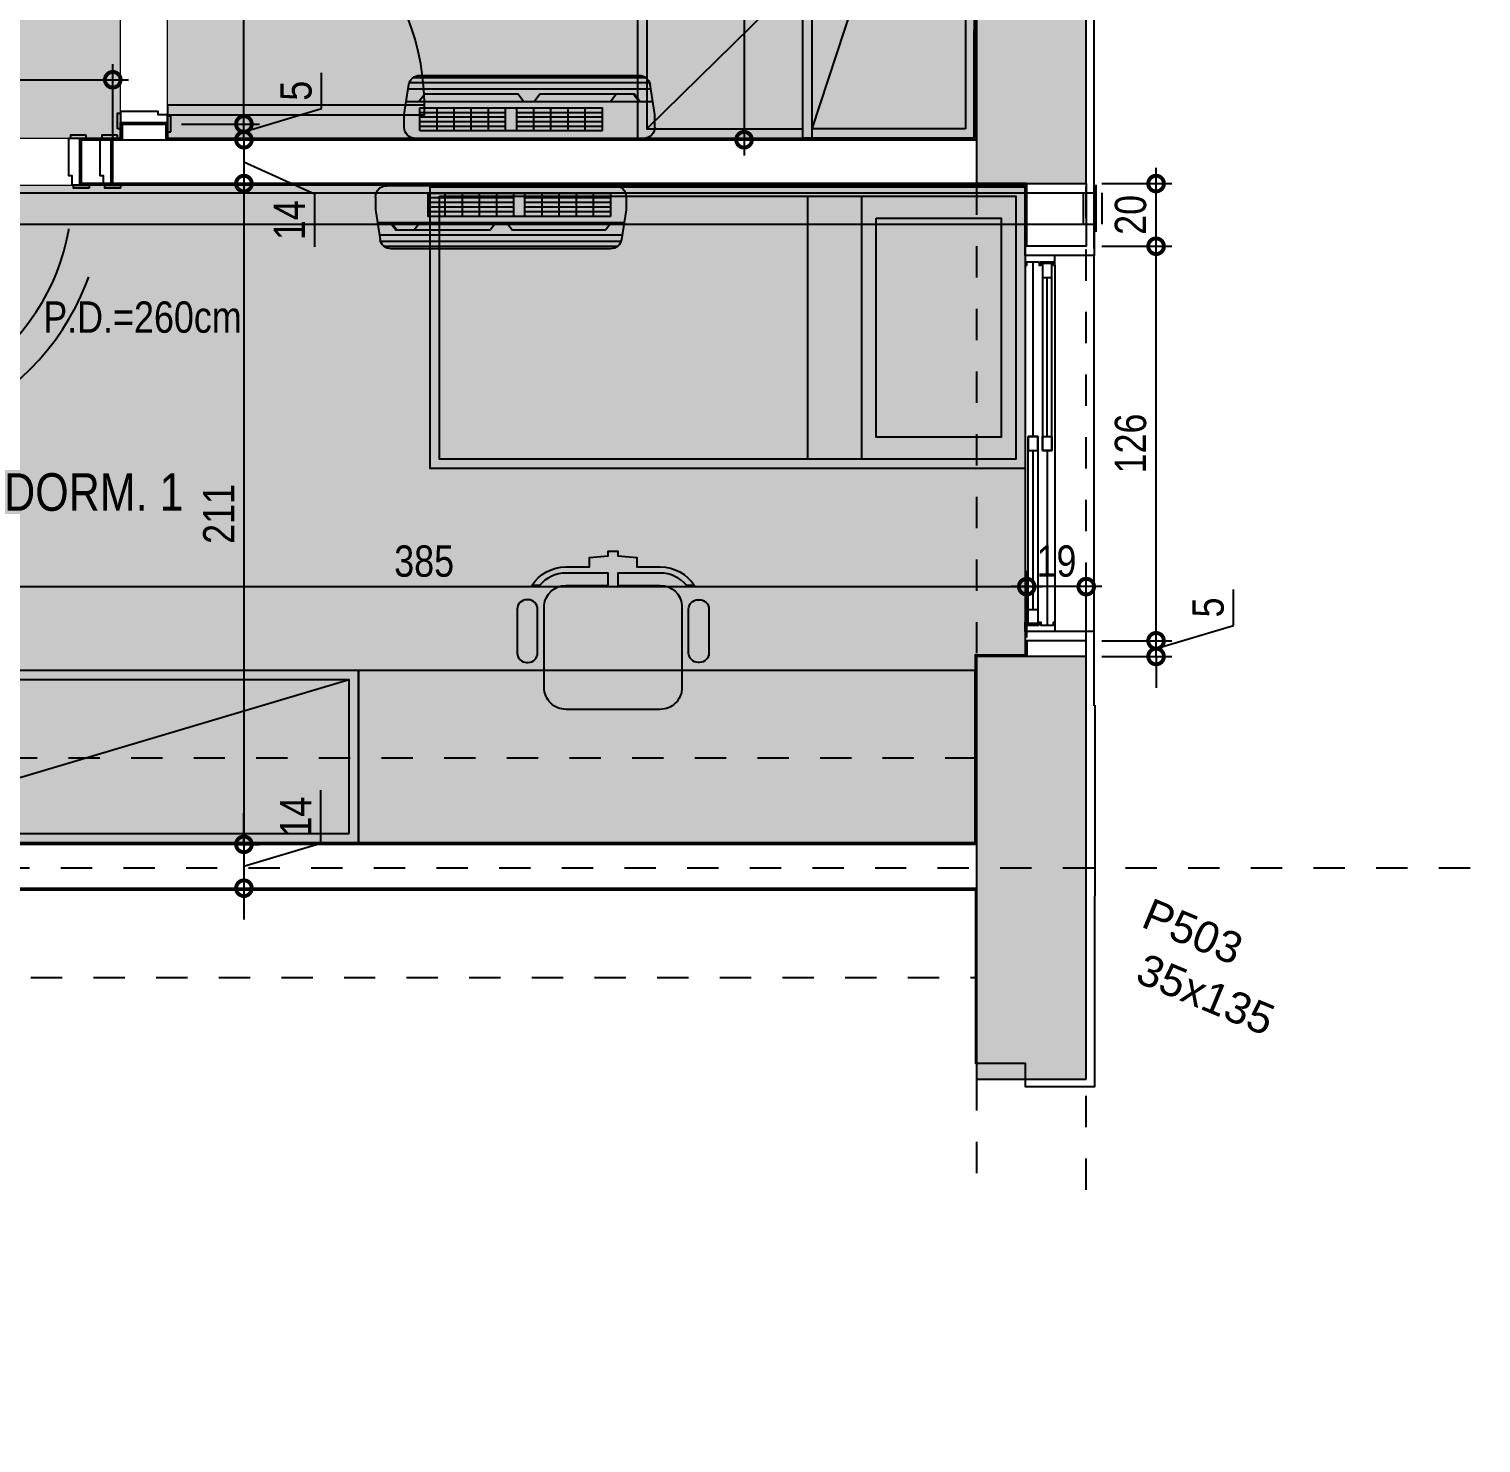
# Model space of a CAD drawing. Header units: metres. Extents: x -41 to 570, y -54 to 184.
# Drawn here: x 18.004 to 22.64, y 44.958 to 49.474 of the extents above; entities that cross this region are included whole.
import ezdxf
from ezdxf.enums import TextEntityAlignment as Align
from ezdxf.xclip import XClip

# ---------------------------------------------------------------- set-up
doc = ezdxf.new("R2010")
doc.units = ezdxf.units.M
doc.header["$XCLIPFRAME"] = 0
for name, pattern in [('DASHEDX2', [1.5, 1, -0.5]), ('ESTILO_TQS_0004', [1.12, 0.5, -0.2, 0.01, -0.2, 0.01, -0.2]), ('PUC$0$DASHEDX2', [1.5, 1, -0.5]), ('PUC$0$HIDDEN2', [0.1875, 0.125, -0.0625])]:
    doc.linetypes.add(name, pattern=pattern)
for name, color, linetype in [('1', 232, 'DASHEDX2'), ('12', 232, 'Continuous'), ('205', 232, 'ESTILO_TQS_0004'), ('4', 2, 'Continuous'), ('9', 232, 'Continuous'), ('ARQ-DIM', 2, 'Continuous'), ('ARQ-TXT', 2, 'Continuous'), ('PUC$0$ARQ-ALV ACAB', 4, 'Continuous'), ('PUC$0$ARQ-ALV OSSO', 5, 'Continuous'), ('PUC$0$ARQ-AUX', 7, 'Continuous'), ('PUC$0$ARQ-AUX1 @ 1', 1, 'Continuous'), ('PUC$0$ARQ-CAX @ 1', 1, 'Continuous'), ('PUC$0$ARQ-ENCH', 1, 'Continuous'), ('PUC$0$ARQ-MOB', 7, 'Continuous'), ('PUC$0$ARQ-PRJ', 7, 'PUC$0$DASHEDX2'), ('PUC$0$MAUROAMARELO', 162, 'Continuous')]:
    doc.layers.add(name, color=color, linetype=linetype)
doc.layers.add('PUC$0$ARQ-FORRO', color=9, linetype='Continuous', lineweight=5)
doc.styles.add('Adesa', font='ARIALN.TTF')
doc.styles.get("Standard").update_dxf_attribs({"font": 'arial.ttf'})
doc.dimstyles.new('ADESA 1-0050', dxfattribs={"dimtxt": 0.1, "dimasz": 0.1, "dimexe": 0.05, "dimexo": 0.05, "dimgap": 0.03, "dimtad": 1, "dimdec": 1, "dimlfac": 100, "dimzin": 12, "dimtxsty": 'Adesa', "dimblk": 'DOTSMALL', "dimcen": 1, "dimdle": 0.05, "dimclrd": 1, "dimclre": 1, "dimclrt": 256, "dimazin": 3, "dimtm": 1e-09, "dimtfac": 1, "dimtdec": 1, "dimtmove": 1, "dimatfit": 0, "dimldrblk": 'DOTSMALL', "dimfxl": 0.8, "dimtvp": 2, "dimtolj": 1, "dimtzin": 0, "dimarcsym": 0})

# ---------------------------------------------------------------- blocks, each defined once
blk = doc.blocks.new('*U3395')
for points in [[(0, 0), (0, 0.72), (-0.03, 0.72), (-0.03, 0)], [(-0.775, 0.01), (-0.725, 0.01), (-0.725, 0), (-0.775, 0)], [(0.055, 0.01), (0.005, 0.01), (0.005, 0), (0.055, 0)], [(-0.765, -0.16), (-0.715, -0.16), (-0.715, -0.15), (-0.765, -0.15)], [(0.045, -0.16), (-0.005, -0.16), (-0.005, -0.15), (0.045, -0.15)]]:
    blk.add_lwpolyline(points, close=True)
for points in [[(-0.76, 0), (-0.72, 0), (-0.72, -0.03), (-0.71, -0.03), (-0.71, -0.15), (-0.745, -0.15), (-0.745, 0)], [(0.04, 0), (0, 0), (0, -0.03), (-0.01, -0.03), (-0.01, -0.15), (0.025, -0.15), (0.025, 0)]]:
    blk.add_lwpolyline(points)
at = {"layer": 'PUC$0$ARQ-PRJ'}
blk.add_arc((-0.0208, 0.0208), 0.6995, 88.2986, 181.7014, dxfattribs=at)
blk = doc.blocks.new('*U3380')
at = {"color": 0, "linetype": 'ByBlock', "ltscale": 0.5}
for points in [[(0.02, -0.045), (0.03, -0.045), (0.03, -0.05), (0.02, -0.05), (0.02, -0.09), (0.03, -0.09), (0.03, -0.095), (0.02, -0.095), (0.02, -0.09), (0.03, -0.09), (0.03, -0.095), (0, -0.095), (0, 0), (0.03, 0), (0.03, -0.005), (0.02, -0.005), (0.02, -0.045)], [(0.025, -0.01), (0.07, -0.01), (0.07, -0.04), (0.025, -0.04)], [(0.6225, -0.01), (0.5775, -0.01), (0.5775, -0.04), (0.6225, -0.04)], [(1.18, -0.045), (1.17, -0.045), (1.17, -0.05), (1.18, -0.05), (1.18, -0.09), (1.17, -0.09), (1.17, -0.095), (1.18, -0.095), (1.18, -0.09), (1.17, -0.09), (1.17, -0.095), (1.2, -0.095), (1.2, 0), (1.17, 0), (1.17, -0.005), (1.18, -0.005), (1.18, -0.045)], [(0.5775, -0.055), (0.6225, -0.055), (0.6225, -0.085), (0.5775, -0.085)], [(1.175, -0.055), (1.13, -0.055), (1.13, -0.085), (1.175, -0.085)]]:
    blk.add_lwpolyline(points, close=True, dxfattribs=at)
at = {"color": 8, "linetype": 'ByBlock', "ltscale": 0.5}
for points in [[(1.17, 0), (0.03, 0)], [(0.6225, -0.025), (1.18, -0.025)], [(0.5775, -0.07), (0.02, -0.07)], [(1.17, -0.095), (0.03, -0.095)]]:
    blk.add_lwpolyline(points, dxfattribs=at)
at = {"color": 7, "linetype": 'ByBlock', "ltscale": 0.5}
for points in [[(0.6225, -0.01), (0.6225, -0.04), (0.025, -0.04), (0.025, -0.01)], [(0.5775, -0.055), (0.5775, -0.085), (1.175, -0.085), (1.175, -0.055)]]:
    blk.add_lwpolyline(points, close=True, dxfattribs=at)
for points in [[(0.07, -0.025), (0.5775, -0.025)], [(0.6225, -0.07), (1.13, -0.07)]]:
    blk.add_lwpolyline(points, dxfattribs=at)
blk = doc.blocks.new('PUC$0$pl apto tipo 1 puc')
at = {"layer": 'PUC$0$ARQ-ALV ACAB', "elevation": 0}
for points in [[(-36.7482, -1.2276), (-36.7482, 2.7942), (-36.7482, 2.7942), (-36.7482, 3.0243), (-36.3482, 3.0243), (-36.3482, 2.7549), (-35.9417, 2.7549), (-35.9417, 2.585), (-36.3682, 2.585)], [(-36.3682, -0.875), (-36.3682, 2.585)], [(-36.7483, -1.17), (-36.7482, -1.25), (-36.5282, -1.25), (-36.5284, -1.02)], [(-36.7482, -2.688), (-36.7482, -2.45), (-36.5282, -2.45), (-36.5282, -2.5254), (-36.3682, -2.5246), (-36.3683, -3.125)], [(-36.3683, -3.125), (-32.6898, -3.125)]]:
    blk.add_lwpolyline(points, dxfattribs=at)
at = {"layer": 'PUC$0$ARQ-ALV ACAB'}
for points in [[(-33.5099, -1.025), (-33.5099, -0.875), (-33.6399, -0.875), (-33.6399, -0.8248), (-33.7899, -0.8248), (-33.7899, -0.875), (-36.3682, -0.875)], [(-36.5284, -1.025), (-33.9699, -1.025), (-33.9699, -1.025), (-33.5099, -1.025)], [(-31.1733, -3.275), (-36.3732, -3.275)]]:
    blk.add_lwpolyline(points, dxfattribs=at)
at = {"layer": 'PUC$0$ARQ-ALV OSSO'}
for points in [[(-33.5149, -1.02), (-33.5149, -0.88), (-33.6449, -0.88), (-33.6449, -0.8298), (-33.7849, -0.8298), (-33.7849, -0.88), (-36.3748, -0.88)], [(-36.5313, -1.02), (-33.9699, -1.02), (-33.5149, -1.02)], [(-31.1733, -3.27), (-36.3732, -3.27)]]:
    blk.add_lwpolyline(points, dxfattribs=at)
at = {"layer": 'PUC$0$ARQ-ALV OSSO', "elevation": 0}
for points in [[(-36.7232, -1.02), (-36.7232, -1.22), (-36.5332, -1.22), (-36.5333, -1.02)], [(-36.7232, -2.53), (-36.7232, -2.48), (-36.5332, -2.48), (-36.5332, -2.53)], [(-36.3732, -3.13), (-31.1733, -3.13)]]:
    blk.add_lwpolyline(points, dxfattribs=at)
at = {"layer": 'PUC$0$ARQ-AUX', "elevation": 0}
blk.add_lwpolyline([(-36.7482, -2.45), (-36.7482, -1.25)], dxfattribs=at)
at = {"layer": 'PUC$0$ARQ-AUX1 @ 1', "xscale": -1, "rotation": 270}
blk.add_blockref('*U3380', (-36.5282, -2.45, 0), dxfattribs=at)
at = {"layer": 'PUC$0$ARQ-CAX @ 1', "xscale": -1, "rotation": 180}
blk.add_blockref('*U3395', (-32.7649, -1.025, 0), dxfattribs=at)
blk = doc.blocks.new('*U3390')
for points in [[(0, 0), (0, 0.82), (-0.03, 0.82), (-0.03, 0)], [(-0.875, 0.01), (-0.825, 0.01), (-0.825, 0), (-0.875, 0)], [(0.055, 0.01), (0.005, 0.01), (0.005, 0), (0.055, 0)], [(-0.865, -0.16), (-0.815, -0.16), (-0.815, -0.15), (-0.865, -0.15)], [(0.045, -0.16), (-0.005, -0.16), (-0.005, -0.15), (0.045, -0.15)]]:
    blk.add_lwpolyline(points, close=True)
for points in [[(-0.86, 0), (-0.82, 0), (-0.82, -0.03), (-0.81, -0.03), (-0.81, -0.15), (-0.845, -0.15), (-0.845, 0)], [(0.04, 0), (0, 0), (0, -0.03), (-0.01, -0.03), (-0.01, -0.15), (0.025, -0.15), (0.025, 0)]]:
    blk.add_lwpolyline(points)
at = {"layer": 'PUC$0$ARQ-PRJ'}
blk.add_arc((-0.0237, 0.0237), 0.7967, 88.2986, 181.7014, dxfattribs=at)
blk = doc.blocks.new('*U3392')
for points in [[(-0.045, 0.01), (0.005, 0.01), (0.005, 0), (-0.045, 0)], [(0.865, 0.01), (0.815, 0.01), (0.815, 0), (0.865, 0)], [(-0.055, -0.16), (-0.005, -0.16), (-0.005, -0.15), (-0.055, -0.15)], [(0, -0.15), (0, -0.97), (0.03, -0.97), (0.03, -0.15)], [(0.875, -0.16), (0.825, -0.16), (0.825, -0.15), (0.875, -0.15)]]:
    blk.add_lwpolyline(points, close=True)
for points in [[(-0.04, -0.15), (0, -0.15), (0, -0.12), (0.01, -0.12), (0.01, 0), (-0.025, 0), (-0.025, -0.15)], [(0.86, -0.15), (0.82, -0.15), (0.82, -0.12), (0.81, -0.12), (0.81, 0), (0.845, 0), (0.845, -0.15)]]:
    blk.add_lwpolyline(points)
at = {"layer": 'PUC$0$ARQ-PRJ'}
blk.add_arc((0.0237, -0.1737), 0.7967, 268.2986, 1.7014, dxfattribs=at)
blk = doc.blocks.new('*U3411')
at = {"flags": 128}
for points in [[(1.71, 0), (1.71, 0.55), (0, 0.55), (0, 0)], [(1.68, 0.03), (1.68, 0.52), (0.03, 0.52), (0.03, 0.03)]]:
    blk.add_lwpolyline(points, close=True, dxfattribs=at)
blk.add_lwpolyline([(1.68, 0.52), (0.03, 0.03)], dxfattribs=at)
blk = doc.blocks.new('*U3448')
at = {"flags": 128}
for points in [[(1.55, 0), (1.55, 0.55), (0, 0.55), (0, 0)], [(1.52, 0.03), (1.52, 0.52), (0.03, 0.52), (0.03, 0.03)]]:
    blk.add_lwpolyline(points, close=True, dxfattribs=at)
blk.add_lwpolyline([(1.52, 0.52), (0.03, 0.03)], dxfattribs=at)
blk = doc.blocks.new('PUC$0$CAMA-SOLTEIRO')
at = {"flags": 128}
for points in [[(1.9, 0), (0, 0), (0, 0.9), (1.9, 0.9)], [(1.87, 0.03), (0.03, 0.03), (0.03, 0.87), (1.87, 0.87)], [(0.6938, 0.03), (0.5224, 0.03), (0.5224, 0.87), (0.6938, 0.87)], [(0.4762, 0.1), (0.0762, 0.1), (0.0762, 0.8), (0.4762, 0.8)]]:
    blk.add_lwpolyline(points, close=True, dxfattribs=at)
blk = doc.blocks.new('PUC$0$arq-cadeira giro')
at = {"linetype": 'Continuous'}
blk.add_lwpolyline([(-0.25, -0.3062), (-0.18, -0.3062, 0.414214), (-0.15, -0.2762), (-0.15, -0.2712, 0.414214), (-0.18, -0.2412), (-0.25, -0.2412), (-0.32, -0.2412, 0.414214), (-0.35, -0.2712), (-0.35, -0.2762, 0.414214), (-0.32, -0.3062)], format="xyb", close=True, dxfattribs=at)
at = {"layer": 'PUC$0$ARQ-MOB', "linetype": 'Continuous'}
for points in [[(-0.25, 0.3062), (-0.18, 0.3062, -0.414214), (-0.15, 0.2762), (-0.15, 0.2712, -0.414214), (-0.18, 0.2412), (-0.25, 0.2412), (-0.32, 0.2412, -0.414214), (-0.35, 0.2712), (-0.35, 0.2762, -0.414214), (-0.32, 0.3062)], [(-0.25, -0.3062), (-0.18, -0.3062, 0.414214), (-0.15, -0.2762), (-0.15, -0.2712, 0.414214), (-0.18, -0.2412), (-0.25, -0.2412), (-0.32, -0.2412, 0.414214), (-0.35, -0.2712), (-0.35, -0.2762, 0.414214), (-0.32, -0.3062)]]:
    blk.add_lwpolyline(points, format="xyb", close=True, dxfattribs=at)
at = {"layer": 'PUC$0$ARQ-MOB'}
blk.add_lwpolyline([(-0.5052, 0), (-0.5052, 0.0154), (-0.4902, 0.0154), (-0.4852, 0.0754), (-0.4552, 0.0754), (-0.4552, 0.1504, -0.255924), (-0.3952, 0.2599), (-0.3952, 0.2352, 0.223888), (-0.4352, 0.1504), (-0.4352, 0.0154), (-0.3952, 0.0154), (-0.3952, 0.1504, -0.39825), (-0.3325, 0.22), (-0.07, 0.22, -0.414214), (0, 0.15), (0, 0), (0, -0.15, -0.414214), (-0.07, -0.22), (-0.3325, -0.22, -0.39825), (-0.3952, -0.1504), (-0.3952, -0.0154), (-0.4352, -0.0154), (-0.4352, -0.1504, 0.223888), (-0.3952, -0.2352), (-0.3952, -0.2599, -0.255924), (-0.4552, -0.1504), (-0.4552, -0.0754), (-0.4852, -0.0754), (-0.4902, -0.0154), (-0.5052, -0.0154)], format="xyb", close=True, dxfattribs=at)
blk = doc.blocks.new('*U3451')
at = {"flags": 128}
for points in [[(0.5583, 0), (0.5583, 0.55), (0, 0.55), (0, 0)], [(0.5283, 0.03), (0.5283, 0.52), (0.03, 0.52), (0.03, 0.03)]]:
    blk.add_lwpolyline(points, close=True, dxfattribs=at)
blk.add_lwpolyline([(0.5283, 0.52), (0.03, 0.03)], dxfattribs=at)
blk = doc.blocks.new('PUC$0$layout pcd puc 1')
at = {"layer": 'PUC$0$ARQ-MOB'}
blk.add_lwpolyline([(1.9684, 5.7), (0, 5.7), (0, 5.15), (1.9684, 5.15)], close=True, dxfattribs=at)
at = {"layer": 'PUC$0$ARQ-MOB', "rotation": 180}
for name, p in [('*U3411', (3.6784, 5.7, 0)), ('*U3451', (1.0784, 3.45, 0))]:
    blk.add_blockref(name, p, dxfattribs=at)
at = {"layer": 'PUC$0$ARQ-MOB', "ltscale": 0.5, "rotation": 90}
blk.add_blockref('PUC$0$arq-cadeira giro', (1.1558, 5.2739), dxfattribs=at)
at = {"layer": 'PUC$0$ARQ-MOB', "zscale": 39.37007874015748}
blk.add_blockref('PUC$0$CAMA-SOLTEIRO', (-0.1599, 3.605), dxfattribs=at)
at = {"layer": 'PUC$0$ARQ-MOB', "xscale": -1, "rotation": 270}
blk.add_blockref('*U3448', (0.0001, 1.9), dxfattribs=at)
blk = doc.blocks.new('PUC$0$pl forro pcd 1')
at = {"layer": 'PUC$0$ARQ-FORRO'}
h = blk.add_hatch(color=256, dxfattribs=at)
h.dxf.hatch_style = 1
h.paths.add_polyline_path([(5.5499, 2.6849), (5.5499, 1.825), (5.4961, 1.825), (5.4961, 0), (2.7283, 0), (2.7283, -0.953), (5.4961, -0.953), (5.4961, -2.1008), (8.6061, -2.1008), (8.6061, -0.1978), (8.7561, -0.1978), (8.7561, -1.165), (10.5799, -1.165), (10.5799, 1.43), (9.6886, 1.43), (9.6886, 2.685)])
h = blk.add_hatch(color=256, dxfattribs=at)
h.dxf.hatch_style = 1
h.paths.add_polyline_path([(-0.1602, 0.15), (-0.1601, 1.6504), (0, 1.6495), (0, 2.25), (3.6783, 2.25), (3.6784, 0.15)])
h = blk.add_hatch(color=256, dxfattribs=at)
h.dxf.hatch_style = 1
h.paths.add_polyline_path([(0.0049, -0.0016), (2.5783, 0), (2.5783, -1.103), (3.4261, -1.103), (3.4287, -3.4595), (-0.0001, -3.46)])
blk.add_lwpolyline([(5.5499, 2.6849), (5.5499, 1.825), (5.4961, 1.825), (5.4961, 0), (2.7283, 0), (2.7283, -0.953), (5.4961, -0.953), (5.4961, -2.1008), (8.6061, -2.1008), (8.6061, -0.1978), (8.7561, -0.1978), (8.7561, -1.165), (10.5799, -1.165), (10.5799, 1.43), (9.6886, 1.43), (9.6886, 2.685)], close=True, dxfattribs=at)
at = {"layer": 'PUC$0$ARQ-FORRO', "elevation": 0}
for points in [[(-0.1602, 0.15), (-0.1601, 1.6504), (0, 1.6495), (0, 2.25), (3.6783, 2.25), (3.6784, 0.15)], [(0.0049, -0.0016), (2.5783, 0), (2.5783, -1.103), (3.4261, -1.103), (3.4287, -3.4595), (-0.0001, -3.46)]]:
    blk.add_lwpolyline(points, close=True, dxfattribs=at)
blk = doc.blocks.new('PUC$0$Q1')
at = {"layer": 'PUC$0$MAUROAMARELO'}
for p, q in [((240.9168, -387.1027), (240.1738, -387.1027)), ((240.8957, -387.0957), (240.1949, -387.0957)), ((240.1453, -387.22), (240.16, -387.125)), ((240.9328, -387.1387), (240.1577, -387.1387)), ((240.9288, -387.1183), (240.1619, -387.1183)), ((240.1927, -387.1785), (240.2109, -387.1547)), ((240.1959, -387.1785), (240.2142, -387.1547)), ((240.2684, -387.1547), (240.2109, -387.1547)), ((240.5115, -387.1547), (240.2142, -387.1547)), ((240.2867, -387.1785), (240.2684, -387.1547)), ((240.5298, -387.1785), (240.5115, -387.1547)), ((240.5641, -387.1785), (240.5823, -387.1547)), ((240.8797, -387.1547), (240.5823, -387.1547)), ((240.898, -387.1785), (240.8797, -387.1547)), ((240.9453, -387.22), (240.9307, -387.125)), ((240.9389, -387.1785), (240.151, -387.1785)), ((240.3122, -387.2718), (240.3122, -387.1987)), ((240.6214, -387.1987), (240.3122, -387.1987)), ((240.3669, -387.2718), (240.3669, -387.1987)), ((240.4217, -387.2718), (240.4217, -387.1987)), ((240.4764, -387.2718), (240.4764, -387.1987)), ((240.5311, -387.2718), (240.5311, -387.1987)), ((240.5859, -387.2718), (240.5859, -387.1987)), ((240.6214, -387.2718), (240.6214, -387.1987)), ((240.895, -387.1987), (240.6214, -387.1987)), ((240.6761, -387.2718), (240.6761, -387.1987)), ((240.7308, -387.2718), (240.7308, -387.1987)), ((240.7856, -387.2718), (240.7856, -387.1987)), ((240.8403, -387.2718), (240.8403, -387.1987)), ((240.895, -387.2718), (240.895, -387.1987)), ((240.1453, -387.2614), (240.1453, -387.22)), ((240.4202, -387.2135), (240.3122, -387.2135)), ((240.4202, -387.2283), (240.3122, -387.2283)), ((240.4202, -387.2431), (240.3122, -387.2431)), ((240.4833, -387.2135), (240.4202, -387.2135)), ((240.4833, -387.2283), (240.4202, -387.2283)), ((240.4833, -387.2431), (240.4202, -387.2431)), ((240.5464, -387.2135), (240.4833, -387.2135)), ((240.5464, -387.2283), (240.4833, -387.2283)), ((240.5464, -387.2431), (240.4833, -387.2431)), ((240.5859, -387.2135), (240.5464, -387.2135)), ((240.5859, -387.2283), (240.5464, -387.2283)), ((240.5859, -387.2431), (240.5464, -387.2431)), ((240.7294, -387.2135), (240.6214, -387.2135)), ((240.7294, -387.2283), (240.6214, -387.2283)), ((240.7294, -387.2431), (240.6214, -387.2431)), ((240.7925, -387.2135), (240.7294, -387.2135)), ((240.7925, -387.2283), (240.7294, -387.2283)), ((240.7925, -387.2431), (240.7294, -387.2431)), ((240.8556, -387.2135), (240.7925, -387.2135)), ((240.8556, -387.2283), (240.7925, -387.2283)), ((240.8556, -387.2431), (240.7925, -387.2431)), ((240.895, -387.2135), (240.8556, -387.2135)), ((240.895, -387.2283), (240.8556, -387.2283)), ((240.895, -387.2431), (240.8556, -387.2431)), ((240.9453, -387.2614), (240.9453, -387.22)), ((240.9098, -387.2969), (240.1808, -387.2969)), ((240.4202, -387.2578), (240.3122, -387.2578)), ((240.6214, -387.2718), (240.3122, -387.2718)), ((240.4833, -387.2578), (240.4202, -387.2578)), ((240.5464, -387.2578), (240.4833, -387.2578)), ((240.5859, -387.2578), (240.5464, -387.2578)), ((240.7294, -387.2578), (240.6214, -387.2578)), ((240.895, -387.2718), (240.6214, -387.2718)), ((240.7925, -387.2578), (240.7294, -387.2578)), ((240.8556, -387.2578), (240.7925, -387.2578)), ((240.895, -387.2578), (240.8556, -387.2578))]:
    blk.add_line(p, q, dxfattribs=at)
for centre, start, end in [((240.1949, -387.1312), 90, 170), ((240.8957, -387.1312), 10, 90), ((240.1808, -387.2614), 180, 270), ((240.9098, -387.2614), 270, 0)]:
    blk.add_arc(centre, 0.0355, start, end, dxfattribs=at)
blk = doc.blocks.new('PUC$0$A$C2e7cd6c0')
at = {"layer": 'PUC$0$MAUROAMARELO', "xscale": -1}
blk.add_blockref('PUC$0$Q1', (231.4646, 391.1828, 0), dxfattribs=at)
at = {"layer": 'PUC$0$MAUROAMARELO', "xscale": -1, "rotation": 180}
blk.add_blockref('PUC$0$Q1', (-249.7173, -383.5618, 0), dxfattribs=at)
blk = doc.blocks.new('PUC$0$E3')
for p, q in [((302.2155, -376.0693), (302.3155, -376.0693)), ((302.3155, -376.1693), (302.3155, -376.0693)), ((302.2155, -376.1693), (302.3155, -376.1693))]:
    blk.add_line(p, q)
at = {"linetype": 'PUC$0$HIDDEN2', "ltscale": 0.1}
blk.add_circle((302.2598, -376.075), 0.00202, dxfattribs=at)
for radius, start, end in [(0.0718, 44.1572, 315.8498), (0.05, 90, 270)]:
    blk.add_arc((302.2155, -376.1193), radius, start, end)
blk.add_arc((302.2155, -376.1193), 0.05, 270, 90, dxfattribs=at)
at = {"linetype": 'PUC$0$HIDDEN2', "ltscale": 0.2}
blk.add_arc((302.2155, -376.1193), 0.0718, 315.8498, 44.1572, dxfattribs=at)
blk = doc.blocks.new('PUC$0$E2')
at = {"layer": 'PUC$0$ARQ-PRJ'}
for p, q in [((305.3871, -368.5577), (305.5371, -368.5577)), ((305.4121, -368.5377), (305.5121, -368.5377)), ((305.4121, -368.5977), (305.4121, -368.5577)), ((305.5121, -368.5977), (305.5121, -368.5577)), ((305.4121, -368.5977), (305.5121, -368.5977))]:
    blk.add_line(p, q, dxfattribs=at)
blk = doc.blocks.new('PUC$0$A$Cf3fdf5a0')
at = {"layer": 'PUC$0$ARQ-PRJ', "ltscale": 50}
for p, q in [((4.3069, 1.8799, 0), (4.3069, 0.1823, 0)), ((4.4069, 1.8804, 0), (4.4069, 0.1823, 0)), ((4.2322, 0.1243, 0), (-0.1852, 0.1243, 0)), ((4.2322, 0.0243, 0), (-0.1852, 0.0243, 0))]:
    blk.add_line(p, q, dxfattribs=at)
for radius in [0.058, 0.158]:
    blk.add_arc((4.2489, 0.1823, 0), radius, 270, 360, dxfattribs=at)
at = {"layer": 'PUC$0$ARQ-PRJ', "ltscale": 0.5, "xscale": -1, "rotation": 90.00000000000007}
blk.add_blockref('PUC$0$E3', (-371.7624, 304.1958, 0), dxfattribs=at)
at = {"layer": 'PUC$0$ARQ-PRJ', "rotation": 90.00003548231699}
blk.add_blockref('PUC$0$E2', (-368.7827, -305.388, 0), dxfattribs=at)
blk = doc.blocks.new('PUC')
at = {"layer": 'PUC$0$ARQ-ALV ACAB', "elevation": 0}
for points in [[(-21.4071, -47.3143), (-21.406, -46.0962), (-21.186, -46.0962), (-21.1861, -46.1712)], [(-18.4466, -49.125), (-18.4466, -49.175)], [(-18.2966, -49.175), (-18.4466, -49.175)]]:
    blk.add_lwpolyline(points, dxfattribs=at)
at = {"layer": 'PUC$0$ARQ-ALV ACAB'}
for points in [[(-21.0267, -46.7281), (-21.0267, -46.1712), (-21.1862, -46.1712)], [(-19.3111, -48.975), (-18.2666, -48.975), (-18.2666, -49.125), (-18.2966, -49.125)], [(-18.4466, -49.125), (-19.3611, -49.125)], [(-18.2966, -49.175), (-18.2966, -49.125)]]:
    blk.add_lwpolyline(points, dxfattribs=at)
at = {"layer": 'PUC$0$ARQ-ALV OSSO'}
for points in [[(-19.3161, -48.98), (-18.2716, -48.98), (-18.2716, -49.12), (-19.3611, -49.12)], [(-18.3016, -49.17), (-18.3016, -49.12)]]:
    blk.add_lwpolyline(points, dxfattribs=at)
at = {"layer": 'PUC$0$ARQ-ALV OSSO', "elevation": 0}
for points in [[(-18.4416, -49.12), (-18.4416, -49.17)], [(-18.3016, -49.17), (-18.4416, -49.17)]]:
    blk.add_lwpolyline(points, dxfattribs=at)
at = {"layer": 'PUC$0$ARQ-ALV OSSO', "xscale": -1, "rotation": 180}
blk.add_blockref('PUC$0$pl apto tipo 1 puc', (15.3432, -50), dxfattribs=at)
at = {"layer": 'PUC$0$ARQ-CAX @ 1'}
blk.add_blockref('*U3390', (-17.4216, -48.975), dxfattribs=at)
at = {"layer": 'PUC$0$ARQ-CAX @ 1', "rotation": 270}
blk.add_blockref('*U3392', (-18.2966, -49.2), dxfattribs=at)
at = {"layer": 'PUC$0$ARQ-ENCH'}
for name, p in [('PUC$0$A$Cf3fdf5a0', (-21.1851, -48.975)), ('PUC$0$A$C2e7cd6c0', (-10.43, -52.8592, 0))]:
    blk.add_blockref(name, p, dxfattribs=at)
at = {"layer": 'PUC$0$ARQ-FORRO'}
blk.add_blockref('PUC$0$pl forro pcd 1', (-21.0249, -49.125, 0), dxfattribs=at)
at = {"layer": 'PUC$0$ARQ-MOB'}
blk.add_blockref('PUC$0$layout pcd puc 1', (-21.025, -52.5749, 0), dxfattribs=at)
blk = doc.blocks.new('_DotSmall')
at = {"color": 0, "linetype": 'ByBlock', "const_width": 0.5}
blk.add_lwpolyline([(-0.0625, 0, 1), (0.0625, 0, 1)], format="xyb", close=True, dxfattribs=at)
blk = doc.blocks.new('*D261')
at = {"layer": 'ARQ-DIM', "color": 1, "lineweight": -2, "transparency": 16777216}
for p, q in [((17.3416, 47.5932), (17.3416, 47.743)), ((21.19, 47.5303), (21.19, 47.743)), ((17.2916, 47.693), (21.24, 47.693))]:
    blk.add_line(p, q, dxfattribs=at)
at = {"layer": 'Defpoints', "color": 0, "transparency": 16777216}
for p in [(21.19, 47.693), (17.3416, 47.5432), (21.19, 47.4803, 0)]:
    blk.add_point(p, dxfattribs=at)
at = {"layer": 'ARQ-DIM', "color": 1, "lineweight": -2, "transparency": 16777216, "xscale": 0.1, "yscale": 0.1, "zscale": 0.1, "rotation": 180}
blk.add_blockref('_DotSmall', (17.3416, 47.693), dxfattribs=at)
at = {"layer": 'ARQ-DIM', "color": 1, "lineweight": -2, "transparency": 16777216, "xscale": 0.1, "yscale": 0.1, "zscale": 0.1}
blk.add_blockref('_DotSmall', (21.19, 47.693), dxfattribs=at)
at = {"layer": 'ARQ-DIM', "transparency": 16777216, "insert": (19.2658, 47.774), "char_height": 0.1, "attachment_point": 5, "style": 'Adesa'}
blk.add_mtext('\\A1;385', dxfattribs=at)
blk = doc.blocks.new('*D262')
at = {"layer": 'ARQ-DIM', "color": 1, "lineweight": -2, "transparency": 16777216}
for p, q in [((21.19, 47.5303), (21.19, 47.743)), ((21.38, 47.5292), (21.38, 47.743)), ((21.43, 47.693), (21.14, 47.693))]:
    blk.add_line(p, q, dxfattribs=at)
at = {"layer": 'Defpoints', "color": 0, "transparency": 16777216}
for p in [(21.19, 47.693), (21.19, 47.4803, 0), (21.38, 47.4792, 0)]:
    blk.add_point(p, dxfattribs=at)
at = {"layer": 'ARQ-DIM', "color": 1, "lineweight": -2, "transparency": 16777216, "xscale": 0.1, "yscale": 0.1, "zscale": 0.1, "rotation": 180}
blk.add_blockref('_DotSmall', (21.19, 47.693), dxfattribs=at)
at = {"layer": 'ARQ-DIM', "color": 1, "lineweight": -2, "transparency": 16777216, "xscale": 0.1, "yscale": 0.1, "zscale": 0.1}
blk.add_blockref('_DotSmall', (21.38, 47.693), dxfattribs=at)
at = {"layer": 'ARQ-DIM', "transparency": 16777216, "insert": (21.285, 47.774), "char_height": 0.1, "attachment_point": 5, "style": 'Adesa'}
blk.add_mtext('\\A1;19', dxfattribs=at)
blk = doc.blocks.new('*D263')
at = {"layer": 'ARQ-DIM', "color": 1, "lineweight": -2, "transparency": 16777216}
for p, q in [((18.6904, 49.12), (18.6904, 49.22)), ((18.6659, 49.12), (18.7404, 49.12)), ((18.6904, 49.12), (18.6904, 48.98)), ((18.6904, 49.12), (18.6904, 48.98)), ((18.6904, 49.05), (18.9158, 48.9478)), ((18.6659, 48.98), (18.7404, 48.98)), ((18.6904, 48.98), (18.6904, 48.88)), ((18.9158, 48.9478), (18.9158, 48.7783))]:
    blk.add_line(p, q, dxfattribs=at)
at = {"layer": 'Defpoints', "color": 0, "transparency": 16777216}
for p in [(18.6159, 49.12), (18.6159, 48.98), (18.6904, 48.98)]:
    blk.add_point(p, dxfattribs=at)
at = {"layer": 'ARQ-DIM', "color": 1, "lineweight": -2, "transparency": 16777216, "xscale": 0.1, "yscale": 0.1, "zscale": 0.1}
for p, rotation in [((18.6904, 49.12), 270), ((18.6904, 48.98), 90)]:
    blk.add_blockref('_DotSmall', p, dxfattribs=dict(at, rotation=rotation))
at = {"layer": 'ARQ-DIM', "transparency": 16777216, "insert": (18.8356, 48.8631), "char_height": 0.1, "attachment_point": 5, "rotation": 90, "style": 'Adesa'}
blk.add_mtext('\\A1;14', dxfattribs=at)
blk = doc.blocks.new('*D264')
at = {"layer": 'ARQ-DIM', "color": 1, "lineweight": -2, "transparency": 16777216}
for p, q in [((18.6904, 49.03), (18.6904, 46.82)), ((18.6659, 48.98), (18.7404, 48.98)), ((18.6659, 46.87), (18.7404, 46.87))]:
    blk.add_line(p, q, dxfattribs=at)
at = {"layer": 'Defpoints', "color": 0, "transparency": 16777216}
for p in [(18.6159, 48.98), (18.6159, 46.87, 0), (18.6904, 46.87)]:
    blk.add_point(p, dxfattribs=at)
at = {"layer": 'ARQ-DIM', "color": 1, "lineweight": -2, "transparency": 16777216, "xscale": 0.1, "yscale": 0.1, "zscale": 0.1}
for p, rotation in [((18.6904, 48.98), 90), ((18.6904, 46.87), 270)]:
    blk.add_blockref('_DotSmall', p, dxfattribs=dict(at, rotation=rotation))
at = {"layer": 'ARQ-DIM', "transparency": 16777216, "insert": (18.6102, 47.925), "char_height": 0.1, "attachment_point": 5, "rotation": 90, "style": 'Adesa'}
blk.add_mtext('\\A1;211', dxfattribs=at)
blk = doc.blocks.new('*D273')
at = {"layer": 'ARQ-DIM', "color": 1, "lineweight": -2, "transparency": 16777216}
for p, q in [((20.2874, 52.6399), (20.2874, 49.07)), ((20.8282, 52.5899), (20.2374, 52.5899)), ((20.8282, 49.12), (20.2374, 49.12))]:
    blk.add_line(p, q, dxfattribs=at)
at = {"layer": 'Defpoints', "color": 0, "transparency": 16777216}
for p in [(20.8782, 52.5899, 0), (20.2874, 49.12), (20.8782, 49.12)]:
    blk.add_point(p, dxfattribs=at)
at = {"layer": 'ARQ-DIM', "color": 1, "lineweight": -2, "transparency": 16777216, "xscale": 0.1, "yscale": 0.1, "zscale": 0.1}
for p, rotation in [((20.2874, 52.5899), 90), ((20.2874, 49.12), 270)]:
    blk.add_blockref('_DotSmall', p, dxfattribs=dict(at, rotation=rotation))
at = {"layer": 'ARQ-DIM', "transparency": 16777216, "insert": (20.2064, 50.8549), "char_height": 0.1, "attachment_point": 5, "rotation": 90, "style": 'Adesa'}
blk.add_mtext('\\A1;347', dxfattribs=at)
blk = doc.blocks.new('*D281')
at = {"layer": 'ARQ-DIM', "color": 1, "lineweight": -2, "transparency": 16777216}
for p, q in [((18.936, 46.8736), (18.936, 47.0431)), ((18.6904, 46.87), (18.6904, 46.97)), ((18.6904, 46.8), (18.936, 46.8736)), ((18.6659, 46.87), (18.7404, 46.87)), ((18.6904, 46.87), (18.6904, 46.73)), ((18.6904, 46.87), (18.6904, 46.73)), ((18.6659, 46.73), (18.7404, 46.73)), ((18.6904, 46.73), (18.6904, 46.63))]:
    blk.add_line(p, q, dxfattribs=at)
at = {"layer": 'Defpoints', "color": 0, "transparency": 16777216}
for p in [(18.6159, 46.87, 0), (18.6159, 46.73), (18.6904, 46.73)]:
    blk.add_point(p, dxfattribs=at)
at = {"layer": 'ARQ-DIM', "color": 1, "lineweight": -2, "transparency": 16777216, "xscale": 0.1, "yscale": 0.1, "zscale": 0.1}
for p, rotation in [((18.6904, 46.87), 270), ((18.6904, 46.73), 90)]:
    blk.add_blockref('_DotSmall', p, dxfattribs=dict(at, rotation=rotation))
at = {"layer": 'ARQ-DIM', "transparency": 16777216, "insert": (18.8558, 46.9584), "char_height": 0.1, "attachment_point": 5, "rotation": 90, "style": 'Adesa'}
blk.add_mtext('\\A1;14', dxfattribs=at)
blk = doc.blocks.new('*D300')
at = {"layer": 'ARQ-DIM', "color": 1, "lineweight": -2, "transparency": 16777216}
for p, q in [((17.3916, 49.1), (17.3916, 49.3616)), ((18.2716, 49.1), (18.2716, 49.3616)), ((17.3416, 49.3116), (18.3216, 49.3116))]:
    blk.add_line(p, q, dxfattribs=at)
at = {"layer": 'Defpoints', "color": 0, "transparency": 16777216}
for p in [(18.2716, 49.3116), (17.3916, 49.05), (18.2716, 49.05)]:
    blk.add_point(p, dxfattribs=at)
at = {"layer": 'ARQ-DIM', "color": 1, "lineweight": -2, "transparency": 16777216, "xscale": 0.1, "yscale": 0.1, "zscale": 0.1, "rotation": 180}
blk.add_blockref('_DotSmall', (17.3916, 49.3116), dxfattribs=at)
at = {"layer": 'ARQ-DIM', "color": 1, "lineweight": -2, "transparency": 16777216, "xscale": 0.1, "yscale": 0.1, "zscale": 0.1}
blk.add_blockref('_DotSmall', (18.2716, 49.3116), dxfattribs=at)
at = {"layer": 'ARQ-DIM', "transparency": 16777216, "insert": (17.8316, 49.3926), "char_height": 0.1, "attachment_point": 5, "style": 'Adesa'}
blk.add_mtext('\\A1;88', dxfattribs=at)
blk = doc.blocks.new('*D301')
at = {"layer": 'ARQ-DIM', "color": 1, "lineweight": -2, "transparency": 16777216}
for p, q in [((18.9379, 49.2193), (18.9379, 49.3337)), ((18.6904, 49.1702), (18.6904, 49.2702)), ((18.6904, 49.1451), (18.9379, 49.2193)), ((18.4916, 49.1702), (18.7404, 49.1702)), ((18.6904, 49.12), (18.6904, 49.1702)), ((18.6904, 49.12), (18.6904, 49.1702)), ((18.4916, 49.12), (18.7404, 49.12)), ((18.6904, 49.12), (18.6904, 49.02))]:
    blk.add_line(p, q, dxfattribs=at)
at = {"layer": 'Defpoints', "color": 0, "transparency": 16777216}
for p in [(18.4416, 49.1702), (18.6904, 49.1702), (18.4416, 49.12)]:
    blk.add_point(p, dxfattribs=at)
at = {"layer": 'ARQ-DIM', "color": 1, "lineweight": -2, "transparency": 16777216, "xscale": 0.1, "yscale": 0.1, "zscale": 0.1}
for p, rotation in [((18.6904, 49.1702), 270), ((18.6904, 49.12), 90)]:
    blk.add_blockref('_DotSmall', p, dxfattribs=dict(at, rotation=rotation))
at = {"layer": 'ARQ-DIM', "transparency": 16777216, "insert": (18.8571, 49.2765), "char_height": 0.1, "attachment_point": 5, "rotation": 90, "style": 'Adesa'}
blk.add_mtext('\\A1;5', dxfattribs=at)
blk = doc.blocks.new('*D302')
at = {"layer": 'ARQ-DIM', "color": 1, "lineweight": -2, "transparency": 16777216}
for p, q in [((18.6904, 49.1202), (18.6904, 50.1)), ((18.4916, 50.05), (18.7404, 50.05)), ((18.4916, 49.1702), (18.7404, 49.1702))]:
    blk.add_line(p, q, dxfattribs=at)
at = {"layer": 'Defpoints', "color": 0, "transparency": 16777216}
for p in [(18.4416, 50.05), (18.6904, 50.05), (18.4416, 49.1702)]:
    blk.add_point(p, dxfattribs=at)
at = {"layer": 'ARQ-DIM', "color": 1, "lineweight": -2, "transparency": 16777216, "xscale": 0.1, "yscale": 0.1, "zscale": 0.1}
for p, rotation in [((18.6904, 50.05), 90), ((18.6904, 49.1702), 270)]:
    blk.add_blockref('_DotSmall', p, dxfattribs=dict(at, rotation=rotation))
at = {"layer": 'ARQ-DIM', "transparency": 16777216, "insert": (18.6093, 49.6101), "char_height": 0.1, "attachment_point": 5, "rotation": 90, "style": 'Adesa'}
blk.add_mtext('\\A1;88', dxfattribs=at)
blk = doc.blocks.new('*D100')
at = {"layer": 'ARQ-DIM', "color": 1, "lineweight": -2, "transparency": 16777216}
for p, q in [((21.603, 48.73), (21.603, 49.03)), ((21.43, 48.98), (21.653, 48.98)), ((21.43, 48.78), (21.653, 48.78))]:
    blk.add_line(p, q, dxfattribs=at)
at = {"layer": 'Defpoints', "color": 0, "transparency": 16777216}
for p in [(21.38, 48.98, 0), (21.603, 48.98), (21.38, 48.78, 0)]:
    blk.add_point(p, dxfattribs=at)
at = {"layer": 'ARQ-DIM', "color": 1, "lineweight": -2, "transparency": 16777216, "xscale": 0.1, "yscale": 0.1, "zscale": 0.1}
for p, rotation in [((21.603, 48.98), 90), ((21.603, 48.78), 270)]:
    blk.add_blockref('_DotSmall', p, dxfattribs=dict(at, rotation=rotation))
at = {"layer": 'ARQ-DIM', "transparency": 16777216, "insert": (21.5219, 48.88), "char_height": 0.1, "attachment_point": 5, "rotation": 90, "style": 'Adesa'}
blk.add_mtext('\\A1;20', dxfattribs=at)
blk = doc.blocks.new('*D101')
at = {"layer": 'ARQ-DIM', "color": 1, "lineweight": -2, "transparency": 16777216}
for p, q in [((21.603, 47.47), (21.603, 48.83)), ((21.43, 48.78), (21.653, 48.78)), ((21.43, 47.52), (21.653, 47.52))]:
    blk.add_line(p, q, dxfattribs=at)
at = {"layer": 'Defpoints', "color": 0, "transparency": 16777216}
for p in [(21.38, 48.78, 0), (21.603, 48.78), (21.38, 47.52, 0)]:
    blk.add_point(p, dxfattribs=at)
at = {"layer": 'ARQ-DIM', "color": 1, "lineweight": -2, "transparency": 16777216, "xscale": 0.1, "yscale": 0.1, "zscale": 0.1}
for p, rotation in [((21.603, 48.78), 90), ((21.603, 47.52), 270)]:
    blk.add_blockref('_DotSmall', p, dxfattribs=dict(at, rotation=rotation))
at = {"layer": 'ARQ-DIM', "transparency": 16777216, "insert": (21.5219, 48.15), "char_height": 0.1, "attachment_point": 5, "rotation": 90, "style": 'Adesa'}
blk.add_mtext('\\A1;126', dxfattribs=at)
blk = doc.blocks.new('*D102')
at = {"layer": 'ARQ-DIM', "color": 1, "lineweight": -2, "transparency": 16777216}
for p, q in [((21.8506, 47.5693), (21.8506, 47.6836)), ((21.603, 47.52), (21.603, 47.62)), ((21.603, 47.495), (21.8506, 47.5693)), ((21.43, 47.52), (21.653, 47.52)), ((21.603, 47.47), (21.603, 47.52)), ((21.603, 47.47), (21.603, 47.52)), ((21.43, 47.47), (21.653, 47.47)), ((21.603, 47.47), (21.603, 47.37))]:
    blk.add_line(p, q, dxfattribs=at)
at = {"layer": 'Defpoints', "color": 0, "transparency": 16777216}
for p in [(21.38, 47.52, 0), (21.603, 47.52), (21.38, 47.47, 0)]:
    blk.add_point(p, dxfattribs=at)
at = {"layer": 'ARQ-DIM', "color": 1, "lineweight": -2, "transparency": 16777216, "xscale": 0.1, "yscale": 0.1, "zscale": 0.1}
for p, rotation in [((21.603, 47.52), 270), ((21.603, 47.47), 90)]:
    blk.add_blockref('_DotSmall', p, dxfattribs=dict(at, rotation=rotation))
at = {"layer": 'ARQ-DIM', "transparency": 16777216, "insert": (21.7697, 47.6265), "char_height": 0.1, "attachment_point": 5, "rotation": 90, "style": 'Adesa'}
blk.add_mtext('\\A1;5', dxfattribs=at)
blk = doc.blocks.new('est-lo-08-6sa-r00')
at = {"layer": '4'}
h = blk.add_hatch(color=8, dxfattribs=at)
h.dxf.hatch_style = 1
h.paths.add_polyline_path([(72.453596, -775.948263), (89.987707, -768.630138), (31.827874, -629.280097), (14.293763, -636.598222)], flags=17)
h.paths.add_polyline_path([(-113.904934, -1069.376461), (37.44213, -1006.209491), (30.123852, -988.675012), (-103.689101, -1044.523858), (-278.930329, -624.648636), (-286.248454, -607.114525), (-286.248475, -607.114534), (-307.05579, -557.260535), (-324.58988, -564.57865)])
h.paths.add_polyline_path([(-3206.956631, -1758.910157), (-3258.953832, -1634.325684), (-3291.25351, -1647.80644), (-3239.256309, -1772.390913)])
h.paths.add_polyline_path([(-2993.189754, -2271.092218), (-3020.151167, -2206.492821), (-3034.916841, -2212.655496), (-3140.452498, -1959.793707), (-3125.686931, -1953.631076), (-3148.796798, -1898.260198), (-3181.096477, -1911.740954), (-3025.489432, -2284.572974)])
h.paths.add_polyline_path([(-2947.092821, -1013.293024), (-2914.793142, -999.812268), (-2953.309588, -907.527473), (-2985.609266, -921.008229)])
h.paths.add_polyline_path([(-2727.356492, -1539.777801), (-2695.056814, -1526.297045), (-2733.573259, -1434.01225), (-2765.872938, -1447.493006)])
h.paths.add_polyline_path([(2122.48851, 465.414809), (2070.491309, 589.999283), (2038.191631, 576.518527), (2090.188832, 451.934053)])
h.paths.add_polyline_path([(2012.331384, 729.349548), (1857.495359, 1100.334221), (1825.19568, 1086.853465), (1852.1572, 1022.254111), (1866.922767, 1028.416743), (1971.687405, 777.4023), (1956.921838, 771.239669), (1980.031705, 715.868792)])
h.paths.add_polyline_path([(2336.253806, -46.763456), (2180.644029, 326.07511), (2148.34435, 312.594354), (2171.454218, 257.223477), (2186.219785, 263.386109), (2291.758175, 10.517772), (2276.992608, 4.355141), (2303.954128, -60.244212)])
h.paths.add_polyline_path([(-385.517235, -426.387329), (-595.433068, 76.567703), (-627.732746, 63.086948), (-600.771226, -1.512406), (-586.005659, 4.650226), (-426.161214, -378.334576), (-440.926781, -384.497208), (-417.816914, -439.868085)])
h.paths.add_polyline_path([(-83.249658, 290.335142), (-592.661728, 77.724364), (-382.747194, -425.227558), (-365.213083, -417.909434), (-567.809492, 67.508377), (-108.231212, 259.320275), (-7.318125, 17.534111), (-242.644353, -80.682824), (-140.96112, -324.314257), (-70.363251, -294.849176), (-77.681376, -277.315065), (-130.745133, -299.462021), (-217.792117, -90.898811), (0, 0), (87.04691, -208.563033), (33.983152, -230.709989), (41.301277, -248.2441), (126.664713, -212.616388), (103.554846, -157.245511), (88.789278, -163.408142), (-71.053705, 219.573157), (-56.288138, 225.735788)])
h.paths.add_polyline_path([(395.505667, -856.765828), (368.544148, -792.166475), (353.77858, -798.329106), (193.165052, -413.501599), (207.93062, -407.338968), (184.820752, -351.968091), (-61.579651, -454.806999), (-28.452664, -534.169213), (-10.918528, -526.85106), (-36.727415, -465.022986), (159.839199, -382.982958), (355.887864, -852.712473), (159.32125, -934.752501), (132.748402, -871.073625), (115.214297, -878.391765), (141.787139, -942.070626), (123.33018, -949.773915), (130.648305, -967.308026)])
h.paths.add_polyline_path([(-2506.849069, -2068.110104), (-2474.549391, -2054.629348), (-2513.065836, -1962.344553), (-2545.365515, -1975.825309)])
h.paths.add_polyline_path([(-2448.754924, -805.304224), (-2411.841008, -789.897642), (-2450.357453, -697.612846), (-2487.27137, -713.019428)])
h.paths.add_polyline_path([(-2277.356152, -1215.972989), (-2240.442235, -1200.566407), (-2278.958681, -1108.281611), (-2315.872597, -1123.688193)])
h.paths.add_polyline_path([(-2180.680405, -1447.606534), (-2143.766489, -1432.199951), (-2182.282934, -1339.915156), (-2219.196851, -1355.321738)])
h.paths.add_polyline_path([(-2008.511897, -1860.11957), (-1971.59798, -1844.712987), (-2010.114425, -1752.428192), (-2047.028342, -1767.834774)])
h.paths.add_polyline_path([(-1950.417031, -597.315415), (-1918.117353, -583.834659), (-1956.633798, -491.549864), (-1988.933477, -505.03062)])
h.paths.add_polyline_path([(-1779.018259, -1007.98418), (-1746.71858, -994.503424), (-1785.235026, -902.218629), (-1817.534704, -915.699385)])
h.paths.add_polyline_path([(-1682.342513, -1239.617725), (-1650.042834, -1226.136969), (-1688.559279, -1133.852174), (-1720.858958, -1147.33293)])
h.paths.add_polyline_path([(-1510.174004, -1652.130761), (-1477.874325, -1638.650005), (-1516.390771, -1546.36521), (-1548.690449, -1559.845966)])
h.paths.add_polyline_path([(-1456.693377, -391.252433), (-1424.393698, -377.771677), (-1462.910144, -285.486882), (-1495.209822, -298.967638)])
h.paths.add_polyline_path([(-1285.294604, -801.921198), (-1252.994926, -788.440442), (-1291.511371, -696.155647), (-1323.811049, -709.636403)])
h.paths.add_polyline_path([(-1188.618858, -1033.554743), (-1156.319179, -1020.073987), (-1194.835625, -927.789192), (-1227.135303, -941.269948)])
h.paths.add_polyline_path([(-1016.450349, -1446.067779), (-984.15067, -1432.587023), (-1022.667116, -1340.302228), (-1054.966794, -1353.782984)])
h.paths.add_polyline_path([(-962.969722, -185.189451), (-930.670043, -171.708695), (-969.186489, -79.4239), (-1001.486167, -92.904656)])
h.paths.add_polyline_path([(-791.570949, -595.858216), (-759.271271, -582.37746), (-797.787716, -490.092665), (-830.087394, -503.573421)])
h.paths.add_polyline_path([(-694.895203, -827.491761), (-662.595524, -814.011005), (-701.11197, -721.72621), (-733.411648, -735.206966)])
h.paths.add_polyline_path([(-522.726694, -1240.004797), (-490.427016, -1226.524041), (-528.943461, -1134.239246), (-561.243139, -1147.720002)])
h.paths.add_polyline_path([(1351.53574, 780.804163), (1383.835419, 794.284919), (1345.318973, 886.569714), (1313.019295, 873.088958)])
h.paths.add_polyline_path([(353.014255, 364.056225), (385.313934, 377.536981), (346.797488, 469.821776), (314.49781, 456.341021)])
h.paths.add_polyline_path([(848.583606, 570.889536), (885.497522, 586.296119), (846.981077, 678.580914), (810.067161, 663.174332)])
h.paths.add_polyline_path([(524.412013, -46.610109), (556.711692, -33.129353), (518.195247, 59.155442), (485.895568, 45.674686)])
h.paths.add_polyline_path([(1019.981364, 160.223202), (1056.895281, 175.629784), (1018.378835, 267.91458), (981.464919, 252.507997)])
h.paths.add_polyline_path([(621.088297, -278.244942), (653.387976, -264.764186), (614.87153, -172.479391), (582.571852, -185.960147)])
h.paths.add_polyline_path([(1116.657648, -71.411631), (1153.571565, -56.005049), (1115.055119, 36.279746), (1078.141203, 20.873164)])
h.paths.add_polyline_path([(1571.272069, 254.319386), (1603.571747, 267.800142), (1565.055302, 360.084937), (1532.755624, 346.604181)])
h.paths.add_polyline_path([(793.256806, -690.757979), (825.556485, -677.277223), (787.040039, -584.992428), (754.740361, -598.473183)])
h.paths.add_polyline_path([(1288.825976, -483.924234), (1325.739893, -468.517652), (1287.223447, -376.232856), (1250.309531, -391.639439)])
h.paths.add_polyline_path([(1791.777927, -274.009167), (1824.077605, -260.528411), (1785.56116, -168.243616), (1753.261481, -181.724371)])
h.paths.add_polyline_path([(-3349.413449, -1508.456443), (-3317.113664, -1494.975643), (-3340.223531, -1439.604766), (-3354.989097, -1445.767396), (-3459.75382, -1194.75275), (-3444.988254, -1188.590119), (-3471.949774, -1123.990766), (-3504.249559, -1137.471566)])
h.paths.add_polyline_path([(-359.658373, -579.215013), (-336.548603, -634.585903), (-321.782404, -628.423035), (-161.169457, -1013.250898), (-175.934676, -1019.413357), (-148.973267, -1084.012692), (-116.674634, -1070.532432), (-327.358782, -565.734293), (-359.65846, -579.215049)])
at = {"layer": '1'}
for points in [[(2070.491309, 589.999283), (2012.331384, 729.349548)], [(1980.031705, 715.868792), (2038.191631, 576.518527)], [(2050.709472, 546.525967), (1716.641212, 407.097561)], [(1743.602721, 342.498203), (2077.670991, 481.926613)], [(2180.644027, 326.075109), (2122.48851, 465.414809)], [(2090.188832, 451.934053), (2148.344348, 312.594354)]]:
    blk.add_lwpolyline(points, dxfattribs=at)
at = {"layer": '205'}
blk.add_line((-3429.010899, -1778.446548), (2212.80602, 576.256213), dxfattribs=at)
at = {"layer": '4', "linetype": 'Continuous'}
for points in [[(2012.331384, 729.349548), (1857.495359, 1100.334221), (1825.19568, 1086.853465), (1852.1572, 1022.254111), (1866.922767, 1028.416743), (1971.687405, 777.4023), (1956.921838, 771.239669), (1980.031705, 715.868792), (2012.331384, 729.349548)], [(2122.48851, 465.414809), (2070.491309, 589.999283), (2038.191631, 576.518527), (2090.188832, 451.934053), (2122.48851, 465.414809)]]:
    blk.add_lwpolyline(points, dxfattribs=at)
at = {"layer": '12', "linetype": 'Continuous'}
blk.add_text('35x135', height=9.975, dxfattribs=at).set_placement((2124.420709, 500.134522))
at = {"layer": '9', "linetype": 'Continuous'}
blk.add_text('P503', height=10, dxfattribs=at).set_placement((2119.429626, 517.077344))

msp = doc.modelspace()

# ---------------------------------------------------------------- block references
at = {"linetype": 'Continuous'}
ref = msp.add_blockref('est-lo-08-6sa-r00', (0, 50), dxfattribs=dict(at, xscale=0.01, yscale=0.01, zscale=0.01, rotation=337.346050855639))
XClip(ref).set_block_clipping_path([(-3617.8293247107, -1968.6238684088), (2309.2219967837, 505.1199023612), (1831.3677091607, 1650.0512895176), (-4095.6836123336, -823.6924812524)])
at = {"rotation": 180}
msp.add_blockref('PUC', (0, 0), dxfattribs=at)

# ---------------------------------------------------------------- texts
at = {"layer": 'ARQ-TXT', "style": 'Adesa'}
for s, height, p in [('P.D.=260cm', 0.1, (18.3665, 48.5538, 0)), ('DORM. 1', 0.12, (18.2111, 47.9952, 0))]:
    msp.add_text(s, height=height, dxfattribs=at).set_placement(p, align=Align.MIDDLE)

# ---------------------------------------------------------------- dimensions: what is measured, and where the dimension line sits
at = {"layer": 'ARQ-DIM'}
for base, p1, p2, angle, picture, middle in [((20.2874, 49.12), (20.8782, 52.5899, 0), (20.8782, 49.12), 90, '*D273', (20.2064, 50.8549)), ((18.6904, 50.05), (18.4416, 49.1702), (18.4416, 50.05), 270, '*D302', (18.6093, 49.6101)), ((18.2716, 49.3116), (17.3916, 49.05), (18.2716, 49.05), 180, '*D300', (17.8316, 49.3926)), ((18.6904, 49.1702), (18.4416, 49.12), (18.4416, 49.1702), 270, '*D301', (18.8571, 49.2493)), ((18.6904, 46.87), (18.6159, 48.98), (18.6159, 46.87, 0), 90, '*D264', (18.6102, 47.925)), ((21.603, 48.98), (21.38, 48.78, 0), (21.38, 48.98, 0), 270, '*D100', (21.5219, 48.88)), ((21.603, 48.78), (21.38, 47.52, 0), (21.38, 48.78, 0), 270, '*D101', (21.5219, 48.15)), ((21.19, 47.693), (21.38, 47.4792, 0), (21.19, 47.4803, 0), 180, '*D262', (21.285, 47.774)), ((21.603, 47.52), (21.38, 47.47, 0), (21.38, 47.52, 0), 270, '*D102', (21.7697, 47.5993)), ((18.6904, 46.73), (18.6159, 46.87, 0), (18.6159, 46.73), 90, '*D281', (18.8558, 46.9036))]:
    dim = msp.add_linear_dim(base=base, p1=p1, p2=p2, angle=angle, dimstyle='ADESA 1-0050', dxfattribs=at)
    dim.commit()
    dim.dimension.update_dxf_attribs({"geometry": picture, "text_midpoint": middle})
dim = msp.add_linear_dim(base=(18.6904, 48.98), p1=(18.6159, 49.12), p2=(18.6159, 48.98), angle=90, dimstyle='ADESA 1-0050', dxfattribs=at)
dim.commit()
dim.dimension.update_dxf_attribs({"geometry": '*D263', "text_midpoint": (18.9158, 48.9178), "dimtype": 160})
dim = msp.add_linear_dim(base=(21.19, 47.693), p1=(17.3416, 47.5432), p2=(21.19, 47.4803, 0), angle=180, dimstyle='ADESA 1-0050', override={"dimdec": 0}, dxfattribs=at)
dim.commit()
dim.dimension.update_dxf_attribs({"geometry": '*D261', "text_midpoint": (19.2658, 47.774)})

doc.saveas('drawing.dxf')
